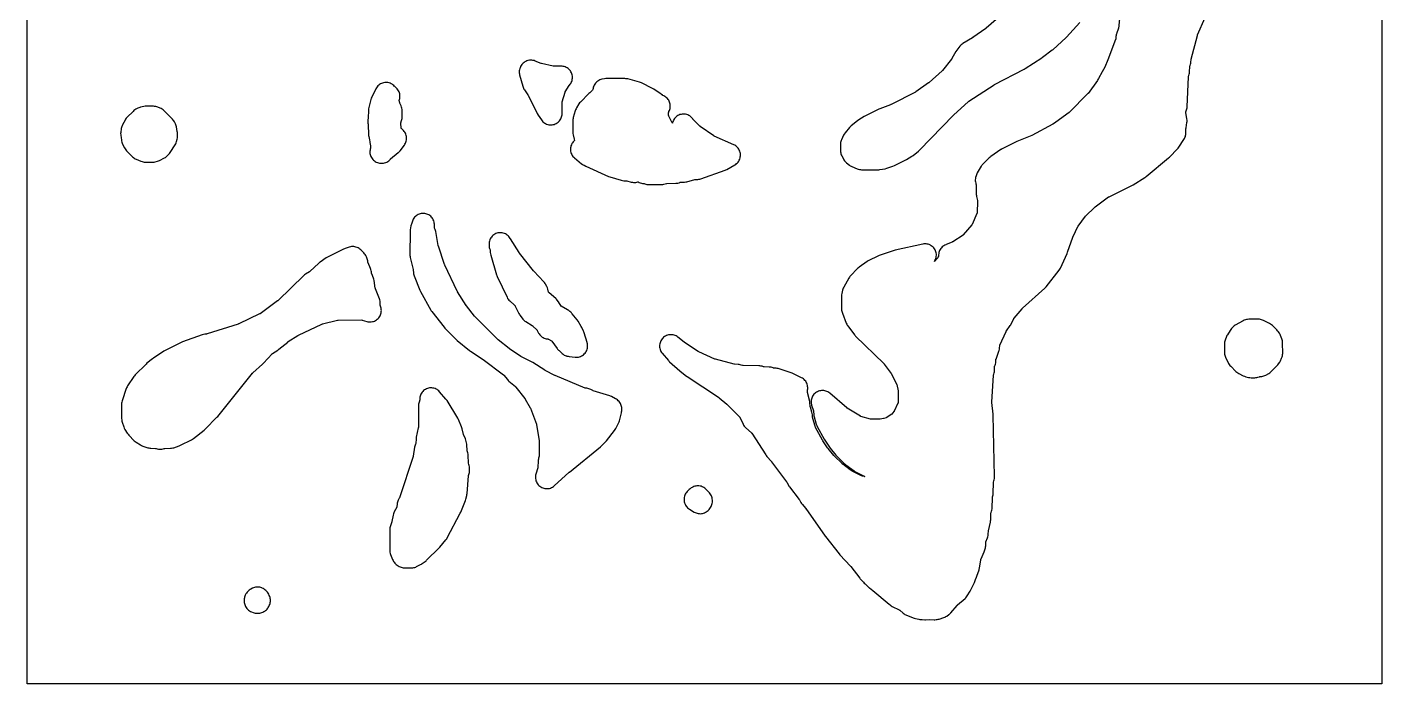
# Model space of a CAD drawing. Header units: millimetres. Extents: x 0 to 300, y 0 to 300.
# Drawn here: x 0 to 300, y 0 to 145.3 of the extents above; entities that cross this region are included whole.
import ezdxf

# ---------------------------------------------------------------- set-up
doc = ezdxf.new("R2010")
doc.units = ezdxf.units.MM
doc.layers.add('CUT', color=7, linetype='CONTINUOUS')

msp = doc.modelspace()

# ---------------------------------------------------------------- linework, layer by layer
at = {"layer": 'CUT'}
for points in [[(299.9634, 0.0614), (299.9605, 0.0029), (299.902, 0), (0.0614, 0), (0.0029, 0.0029), (0, 0.0614), (0, 299.9386), (0.0029, 299.9971), (0.0614, 300), (299.902, 300), (299.9605, 299.9971), (299.9634, 299.9386)], [(108.9574, 135.4118), (108.9656, 135.179), (108.9954, 134.948), (109.0465, 134.7208), (109.7377, 132.2046), (109.8052, 131.9955), (109.8907, 131.7931), (109.9937, 131.599), (110.1134, 131.4147), (110.8876, 130.3297), (110.8906, 130.3253), (110.9313, 130.258), (110.9399, 130.2416), (112.9652, 126.1513), (113.1487, 125.8397), (113.9058, 124.7436), (114.0539, 124.5501), (114.2201, 124.372), (114.4029, 124.2108), (114.6005, 124.0683), (114.811, 123.9456), (115.0325, 123.844), (115.2628, 123.7645), (115.4998, 123.7078), (115.7411, 123.6744), (115.9846, 123.6646), (116.2279, 123.6786), (116.4686, 123.7162), (116.7045, 123.7771), (116.9334, 123.8606), (117.1531, 123.9661), (117.3614, 124.0924), (117.5565, 124.2384), (117.7364, 124.4027), (117.8995, 124.5837), (118.0442, 124.7798), (118.1691, 124.989), (118.2731, 125.2093), (118.3551, 125.4388), (118.4144, 125.6751), (118.4504, 125.9161), (118.4628, 126.1594), (118.4678, 128.6333), (118.4683, 128.6519), (118.4719, 128.69), (118.4791, 128.7277), (118.4839, 128.7456), (119.1053, 130.886), (119.1106, 130.903), (119.1242, 130.9376), (119.1408, 130.971), (119.1497, 130.986), (119.9949, 132.3538), (120.0069, 132.372), (120.0625, 132.4432), (120.0759, 132.4578), (120.2314, 132.6434), (120.3682, 132.8432), (120.4851, 133.0554), (120.5808, 133.2778), (120.6546, 133.5084), (120.7057, 133.7452), (120.7337, 133.9857), (120.7383, 134.2278), (120.7194, 134.4692), (120.6773, 134.7077), (120.6122, 134.941), (120.525, 135.1669), (120.4162, 135.3833), (120.2871, 135.5881), (120.1387, 135.7795), (119.9725, 135.9556), (119.7901, 136.1149), (119.5931, 136.2557), (119.3833, 136.3768), (119.1629, 136.4771), (118.9338, 136.5555), (118.6982, 136.6115), (118.4583, 136.6443), (118.2163, 136.6538), (116.6518, 136.6394), (116.6289, 136.6398), (116.5345, 136.6499), (116.512, 136.6543), (113.8802, 137.2478), (113.8752, 137.249), (113.8025, 137.2712), (113.7856, 137.2774), (112.4821, 137.7927), (112.238, 137.875), (111.9867, 137.9317), (111.7309, 137.9622), (111.4733, 137.9662), (111.2167, 137.9438), (110.9638, 137.895), (110.8929, 137.8775), (110.6663, 137.81), (110.4471, 137.7215), (110.2373, 137.6127), (110.0387, 137.4845), (109.853, 137.3381), (109.6821, 137.1749), (109.5273, 136.9962), (109.3901, 136.8037), (109.2716, 136.5991), (109.2368, 136.5318), (109.1395, 136.3202), (109.0624, 136.1005), (109.006, 135.8745), (108.9709, 135.6443)], [(75.5074, 123.7868), (75.5415, 123.6491), (75.5472, 123.6067), (75.5483, 123.5851), (75.5942, 121.6053), (75.6133, 121.3492), (75.6586, 121.0964), (75.828, 120.3688), (75.8383, 120.313), (75.8383, 120.2777), (75.8531, 120.0091), (75.8966, 119.7437), (76.0473, 119.0578), (76.0483, 119.0526), (76.0552, 119.0023), (76.0564, 118.9762), (76.0561, 118.9526), (76.0428, 118.6083), (76.0356, 118.5352), (76.0199, 118.4635), (75.9876, 118.3489), (75.932, 118.1053), (75.9009, 117.8573), (75.8948, 117.6075), (75.9136, 117.3583), (75.9572, 117.1122), (76.0252, 116.8717), (76.1168, 116.6392), (76.2312, 116.417), (76.3672, 116.2073), (76.5235, 116.0123), (76.6985, 115.8338), (76.8904, 115.6737), (77.0973, 115.5336), (77.3172, 115.4148), (77.5478, 115.3186), (77.7869, 115.2458), (78.0321, 115.1973), (78.2809, 115.1736), (78.3929, 115.1685), (78.6494, 115.17), (78.9044, 115.1979), (79.1552, 115.2517), (79.3992, 115.3309), (79.6337, 115.4348), (79.8564, 115.5621), (80.0649, 115.7115), (80.257, 115.8816), (80.4306, 116.0704), (80.4428, 116.0851), (80.4692, 116.1067), (80.4809, 116.1163), (82.181, 117.5217), (82.3219, 117.6526), (82.3924, 117.718), (82.3925, 117.7181), (82.3926, 117.7182), (82.5801, 117.9379), (83.5252, 119.184), (83.6673, 119.3924), (83.7876, 119.6141), (83.885, 119.8467), (83.9585, 120.088), (84.0073, 120.3355), (84.0309, 120.5866), (84.0291, 120.8389), (84.0018, 121.0896), (83.9495, 121.3364), (83.8725, 121.5766), (83.7717, 121.8078), (83.6482, 122.0277), (83.5031, 122.234), (83.3379, 122.4247), (83.1544, 122.5977), (82.8859, 122.8265), (82.8712, 122.8396), (82.8434, 122.8686), (82.8369, 122.9083), (82.8352, 122.9279), (82.7686, 124.0175), (82.7679, 124.0349), (82.7689, 124.0707), (82.776, 124.1055), (82.7806, 124.1224), (82.9295, 124.6236), (82.9869, 124.8577), (83.0216, 125.0962), (83.0331, 125.3369), (83.0323, 126.8179), (83.0179, 127.0849), (82.975, 127.3487), (82.9042, 127.6065), (82.8063, 127.8553), (82.5351, 128.4491), (82.5282, 128.4651), (82.5161, 128.4992), (82.5071, 128.5343), (82.5039, 128.5509), (82.4138, 129.0922), (82.4065, 129.1555), (82.4411, 129.2672), (82.5033, 129.5116), (82.5406, 129.761), (82.5525, 130.0129), (82.539, 130.2647), (82.5003, 130.5139), (82.4366, 130.7579), (82.3486, 130.9943), (82.2373, 131.2206), (82.1038, 131.4345), (81.9494, 131.6339), (81.7756, 131.8167), (81.5844, 131.9811), (81.5403, 132.0118), (81.4602, 132.0736), (81.3947, 132.149), (81.3681, 132.1828), (81.1986, 132.3595), (81.0127, 132.5188), (80.812, 132.6592), (80.5986, 132.7792), (80.3745, 132.8778), (80.1418, 132.954), (79.9027, 133.0071), (79.6597, 133.0365), (79.4149, 133.042), (79.1707, 133.0235), (78.9295, 132.9813), (78.6936, 132.9156), (78.4653, 132.8272), (78.2467, 132.7169), (78.0399, 132.5857), (77.847, 132.4349), (77.6697, 132.2659), (77.5099, 132.0805), (77.3689, 131.8803), (77.2482, 131.6672), (77.2229, 131.6169), (76.3223, 129.8285), (76.2111, 129.5731), (76.129, 129.3069), (75.6742, 127.4761), (75.624, 127.216), (75.6017, 126.952), (75.5459, 125.1802), (75.5448, 125.1598), (75.5391, 125.118), (75.5088, 124.9928), (75.5114, 124.9922), (75.4756, 124.8433), (75.4411, 124.5794), (75.435, 124.3133), (75.4571, 124.0481)], [(120.511, 119.2856), (120.4217, 119.0527), (120.3561, 118.8122), (120.3148, 118.5663), (120.2981, 118.3175), (120.3064, 118.0683), (120.3394, 117.8211), (120.3969, 117.5785), (120.4782, 117.3428), (120.5827, 117.1164), (120.7092, 116.9015), (120.8564, 116.7002), (121.023, 116.5147), (121.2072, 116.3466), (122.7543, 115.0707), (122.9306, 114.938), (123.1179, 114.8213), (123.3147, 114.7216), (123.6971, 114.5487), (128.7122, 112.2805), (129.0265, 112.163), (131.5472, 111.4096), (131.8338, 111.342), (132.1263, 111.3086), (132.6999, 111.2772), (132.7201, 111.2755), (132.8029, 111.2625), (132.8226, 111.2578), (133.7766, 111.0055), (134.0163, 110.9546), (134.2598, 110.9273), (134.5048, 110.924), (134.7489, 110.9448), (134.9898, 110.9893), (135.2253, 111.0572), (135.2818, 111.0796), (135.3269, 111.0489), (135.5413, 110.9319), (135.7661, 110.8364), (135.9991, 110.7633), (136.2382, 110.7132), (136.4809, 110.6867), (136.5218, 110.6843), (136.5669, 110.6778), (136.6055, 110.6677), (136.6111, 110.6662), (136.6319, 110.6589), (136.7471, 110.6147), (136.9626, 110.5429), (137.1836, 110.4911), (137.4085, 110.4595), (137.6353, 110.4484), (140.3014, 110.4397), (140.5275, 110.4492), (140.7517, 110.4791), (140.9723, 110.5292), (141.5324, 110.6831), (141.5376, 110.6845), (141.5873, 110.694), (141.6126, 110.6966), (141.6368, 110.6977), (143.6011, 110.7369), (143.8498, 110.7543), (144.0955, 110.7964), (144.3359, 110.8627), (144.5385, 110.9411), (144.5389, 110.9403), (144.583, 110.9587), (144.6192, 110.9709), (144.657, 110.9762), (144.6755, 110.9775), (145.5745, 111.0177), (145.8416, 111.0441), (146.1043, 111.0989), (147.8106, 111.552), (147.8299, 111.5566), (147.9109, 111.5697), (147.9307, 111.5714), (148.4769, 111.6042), (148.7063, 111.6286), (148.9324, 111.6741), (149.1534, 111.7402), (154.521, 113.6204), (154.7277, 113.7034), (154.9262, 113.8043), (156.6749, 114.7944), (156.8868, 114.9288), (157.0841, 115.0837), (157.2649, 115.2577), (157.4273, 115.4489), (157.5698, 115.6554), (157.6908, 115.8751), (157.7892, 116.1059), (157.864, 116.3454), (157.9144, 116.5912), (157.9399, 116.8408), (157.9403, 117.0917), (157.9155, 117.3413), (157.8658, 117.5872), (157.7918, 117.8269), (157.694, 118.058), (157.5736, 118.2781), (157.4318, 118.4851), (157.2699, 118.6767), (157.0896, 118.8512), (156.8928, 119.0068), (156.6813, 119.1418), (156.4574, 119.255), (152.1359, 121.173), (152.1181, 121.1814), (152.0474, 121.2216), (152.031, 121.2325), (149.0538, 123.3378), (149.0404, 123.3477), (148.9877, 123.3919), (148.9757, 123.4034), (147.4233, 124.9472), (147.3789, 124.9936), (147.3371, 125.0423), (147.2688, 125.1263), (147.101, 125.3125), (146.9154, 125.4809), (146.7139, 125.6299), (146.4985, 125.758), (146.2713, 125.8639), (146.0347, 125.9465), (145.791, 126.005), (145.5427, 126.0389), (145.2922, 126.0476), (145.0421, 126.0313), (144.7949, 125.99), (144.5531, 125.9241), (144.3191, 125.8344), (144.0953, 125.7217), (143.8838, 125.5872), (143.6869, 125.4321), (143.5065, 125.2581), (143.3444, 125.067), (143.2023, 124.8605), (143.0816, 124.6409), (142.9835, 124.4103), (142.9089, 124.171), (142.8799, 124.0585), (142.854, 124.1041), (142.1188, 125.556), (142.0926, 125.611), (142.0844, 125.6293), (142.0421, 125.738), (142.0121, 125.8452), (141.9926, 125.9548), (141.9838, 126.0658), (141.986, 126.1771), (141.9989, 126.2877), (142.0226, 126.3965), (142.0568, 126.5025), (142.1023, 126.6074), (142.2057, 126.8166), (142.2908, 127.0405), (142.3541, 127.2715), (142.3949, 127.5075), (142.413, 127.7464), (142.4082, 127.9859), (142.3805, 128.2238), (142.3301, 128.4579), (142.2575, 128.6862), (142.1634, 128.9065), (142.0487, 129.1168), (141.9144, 129.3151), (141.7617, 129.4997), (141.592, 129.6688), (141.407, 129.8209), (141.2082, 129.9545), (140.9976, 130.0686), (140.777, 130.162), (140.7029, 130.1892), (140.6534, 130.2272), (140.4101, 130.434), (140.1972, 130.5962), (138.779, 131.5613), (138.4921, 131.7297), (136.0622, 132.9468), (135.8274, 133.0497), (135.5834, 133.128), (132.9976, 133.8136), (132.7903, 133.8593), (132.5799, 133.8872), (132.3678, 133.8971), (128.3612, 133.9147), (128.0996, 133.9021), (127.8408, 133.8623), (127.2603, 133.7414), (127.0219, 133.6794), (126.7908, 133.5943), (126.5692, 133.4868), (126.3592, 133.358), (126.1629, 133.2092), (125.9823, 133.0417), (125.8189, 132.8574), (125.6745, 132.6578), (125.5505, 132.445), (125.448, 132.221), (125.368, 131.9881), (125.3114, 131.7484), (125.2972, 131.6716), (125.2662, 131.5642), (125.2249, 131.4603), (125.1736, 131.361), (125.1129, 131.2672), (125.0432, 131.1798), (124.9654, 131.0996), (124.876, 131.0239), (124.8601, 131.0117), (124.8106, 130.9757), (124.7534, 130.9362), (124.5616, 130.7896), (124.3849, 130.6251), (122.522, 128.716), (122.3415, 128.5094), (122.1847, 128.2843), (121.6421, 127.4064), (121.5323, 127.2092), (121.4406, 127.0028), (121.368, 126.7891), (120.9395, 125.3132), (120.8849, 125.086), (120.8518, 124.8547), (120.8404, 124.6213), (120.8351, 122.0205), (120.8503, 121.7395), (120.8971, 121.4619), (121.108, 120.5329), (121.1998, 120.2302), (121.2066, 120.2052), (121.1466, 120.1488), (121.0833, 120.0948), (120.9106, 119.915), (120.7566, 119.7189), (120.623, 119.5083)], [(20.8401, 120.8624), (20.8473, 120.8228), (20.8492, 120.8041), (20.8851, 120.3487), (20.9164, 120.1052), (20.9715, 119.866), (21.0497, 119.6334), (21.1503, 119.4095), (21.573, 118.5806), (21.703, 118.3556), (21.8555, 118.1453), (22.0291, 117.9519), (23.3737, 116.6023), (23.5479, 116.4433), (23.7364, 116.3013), (23.9373, 116.1778), (24.1491, 116.0737), (25.2079, 115.614), (25.4417, 115.5261), (25.683, 115.4619), (25.9296, 115.4222), (26.1789, 115.4072), (27.665, 115.3926), (27.9063, 115.4018), (28.1456, 115.4344), (28.3807, 115.4898), (28.8997, 115.6391), (29.1218, 115.7145), (29.3359, 115.8103), (30.4013, 116.3485), (30.6212, 116.474), (30.8273, 116.6211), (31.0175, 116.7882), (31.3265, 117.089), (31.5236, 117.3046), (31.6942, 117.5417), (32.7682, 119.2351), (32.9008, 119.4718), (33.0071, 119.7214), (33.0856, 119.981), (33.2176, 120.5217), (33.2696, 120.8042), (33.2889, 121.0907), (33.2948, 121.7072), (33.2854, 121.9495), (33.2525, 122.1898), (33.0624, 123.2086), (33.0069, 123.4427), (32.9292, 123.6704), (32.83, 123.8896), (32.6165, 124.3064), (32.4873, 124.5296), (32.3358, 124.7382), (32.1636, 124.9301), (30.292, 126.8112), (30.1078, 126.9787), (29.9079, 127.1271), (29.6942, 127.2549), (29.4689, 127.3608), (28.9259, 127.5836), (28.7008, 127.6636), (28.469, 127.7218), (28.2327, 127.7576), (27.9941, 127.7707), (26.4424, 127.7814), (26.1592, 127.7673), (25.8794, 127.7212), (25.1309, 127.5538), (24.9258, 127.4986), (24.726, 127.4263), (24.5331, 127.3372), (24.0779, 127.1031), (23.8593, 126.9762), (23.6545, 126.828), (23.4658, 126.6598), (22.1336, 125.3457), (21.9617, 125.1579), (21.8097, 124.9537), (21.6794, 124.735), (21.1213, 123.6801), (21.0271, 123.4815), (20.9508, 123.2754), (20.8928, 123.0634), (20.8538, 122.8471), (20.7372, 121.9884), (20.7158, 121.7314), (20.7209, 121.4735), (20.7526, 121.2175), (20.8105, 120.9662)], [(85.5004, 91.632), (85.5118, 91.5608), (85.5134, 91.544), (85.5518, 90.9931), (85.5813, 90.7471), (85.6349, 90.5052), (85.7123, 90.2698), (86.9258, 87.1142), (87.0821, 86.7827), (89.4026, 82.6716), (89.4998, 82.5134), (89.6085, 82.3628), (92.3053, 78.9056), (92.5053, 78.679), (95.0425, 76.1317), (95.2362, 75.9566), (97.9753, 73.7286), (98.189, 73.5728), (100.9443, 71.7794), (100.9769, 71.7575), (101.0087, 71.7344), (105.4829, 68.3842), (105.487, 68.381), (105.5243, 68.3482), (105.5419, 68.3297), (105.5569, 68.312), (106.3568, 67.3197), (106.5133, 67.1433), (106.6857, 66.9825), (108.1321, 65.7551), (108.1469, 65.7419), (108.2058, 65.6801), (108.2184, 65.6647), (110.1934, 63.1051), (110.2402, 63.0399), (110.2826, 62.9718), (111.3864, 61.0569), (111.3888, 61.0525), (111.4215, 60.9846), (111.428, 60.9687), (112.7777, 57.4569), (112.784, 57.4392), (112.8054, 57.3615), (112.809, 57.3431), (113.3996, 53.8775), (113.4004, 53.8721), (113.4076, 53.79), (113.4081, 53.7712), (113.4024, 50.4656), (113.4019, 50.447), (113.3979, 50.4072), (113.39, 50.3681), (113.385, 50.3502), (113.2583, 49.9371), (113.2037, 49.7268), (113.1676, 49.5126), (113.1502, 49.2961), (113.1, 47.9276), (113.0997, 47.9223), (113.0937, 47.8719), (113.0883, 47.8462), (113.0821, 47.8234), (112.6563, 46.4067), (112.5965, 46.1644), (112.5611, 45.9173), (112.5506, 45.6679), (112.5649, 45.4187), (112.6041, 45.1722), (112.6676, 44.9308), (112.7549, 44.6969), (112.8651, 44.473), (112.9971, 44.2611), (113.1495, 44.0634), (113.3209, 43.882), (113.5096, 43.7185), (113.7135, 43.5746), (113.9309, 43.4518), (114.1593, 43.3513), (114.3967, 43.2741), (114.6406, 43.221), (114.8886, 43.1924), (115.1381, 43.1887), (115.3868, 43.2098), (115.6322, 43.2557), (115.8718, 43.3259), (116.1031, 43.4195), (116.324, 43.5358), (116.5322, 43.6735), (116.7256, 43.8313), (120.0488, 46.8309), (120.0714, 46.8508), (120.0945, 46.8701), (126.971, 52.4755), (127.1595, 52.6458), (128.0781, 53.5646), (128.2738, 53.785), (130.086, 56.0851), (130.2294, 56.287), (130.3522, 56.5022), (130.9612, 57.704), (131.0736, 57.9604), (131.1565, 58.2277), (131.5936, 59.9762), (131.6369, 60.1877), (131.6617, 60.4021), (131.668, 60.6178), (131.6643, 60.8821), (131.6486, 61.1283), (131.6088, 61.3718), (131.5451, 61.6101), (131.4583, 61.841), (131.3492, 62.0622), (131.2187, 62.2716), (131.0683, 62.4671), (130.8994, 62.6469), (130.7135, 62.8091), (130.5126, 62.9522), (130.2985, 63.0748), (129.3746, 63.545), (129.1863, 63.6312), (128.9915, 63.7016), (125.3487, 64.8487), (125.3435, 64.8504), (125.2662, 64.882), (125.249, 64.8903), (124.8022, 65.1218), (124.5943, 65.2176), (124.3785, 65.2941), (124.1566, 65.3505), (123.9304, 65.3863), (123.683, 65.414), (123.6653, 65.4164), (123.6278, 65.4243), (123.5913, 65.4356), (123.5746, 65.4421), (116.9272, 68.213), (116.8891, 68.2297), (116.8516, 68.2477), (114.7403, 69.3056), (114.6793, 69.3384), (114.6204, 69.3746), (111.9803, 71.1054), (111.7118, 71.2586), (109.454, 72.3675), (109.3838, 72.405), (109.3162, 72.447), (106.8295, 74.1114), (106.7904, 74.1387), (106.7525, 74.1675), (104.316, 76.0959), (104.2636, 76.1399), (104.2138, 76.1868), (99.1462, 81.2401), (99.0929, 81.2969), (99.0433, 81.357), (97.287, 83.6368), (97.2559, 83.679), (97.2268, 83.7225), (95.3075, 86.7246), (95.2695, 86.7884), (95.2355, 86.8544), (92.4867, 92.6251), (92.4572, 92.6923), (92.4319, 92.7611), (91.0731, 96.8358), (91.0488, 96.9187), (91.0305, 97.003), (90.4776, 100.0885), (90.4323, 100.2921), (90.3702, 100.4913), (90.2916, 100.6846), (90.2215, 100.8384), (90.2142, 100.8554), (90.2015, 100.8927), (90.1962, 100.9318), (90.1951, 100.9503), (90.1686, 101.6809), (90.1473, 101.9285), (90.1015, 102.1727), (90.0317, 102.4112), (89.9386, 102.6416), (89.823, 102.8616), (89.6861, 103.0691), (89.5294, 103.2619), (89.3542, 103.4382), (89.1625, 103.5963), (88.956, 103.7345), (88.7367, 103.8516), (88.507, 103.9463), (88.2689, 104.0177), (88.025, 104.0652), (87.7775, 104.0882), (87.529, 104.0865), (87.2819, 104.0601), (87.0386, 104.0094), (86.8016, 103.9347), (86.5732, 103.8369), (86.3555, 103.7169), (86.1509, 103.5758), (85.9613, 103.4152), (85.7886, 103.2365), (85.6345, 103.0415), (85.5005, 102.8322), (85.3879, 102.6107), (85.2979, 102.379), (85.0818, 101.7288), (85.0283, 101.5448), (84.9892, 101.3572), (84.8383, 100.4655), (84.8133, 100.2719), (84.8035, 100.0769), (84.7456, 94.9655), (84.7524, 94.7503), (84.7777, 94.5365), (84.8214, 94.3257), (85.4967, 91.6484)], [(102.5891, 95.1143), (102.6546, 94.8314), (103.9194, 90.5236), (103.9822, 90.3372), (104.0594, 90.1563), (106.2621, 85.5134), (106.383, 85.289), (106.526, 85.0781), (106.6898, 84.8828), (106.8726, 84.7053), (107.9411, 83.7683), (107.9546, 83.7559), (107.9815, 83.7272), (108.0023, 83.6939), (108.0109, 83.6777), (108.8884, 81.9115), (108.9917, 81.7242), (109.1105, 81.5465), (109.5814, 80.9038), (109.7356, 80.7136), (109.7857, 80.6628), (109.8342, 80.6043), (110.0126, 80.4286), (110.2076, 80.2716), (110.4174, 80.1349), (111.8444, 79.3037), (111.859, 79.2948), (111.889, 79.2734), (111.9164, 79.2499), (111.9297, 79.2368), (112.9029, 78.2355), (112.915, 78.2225), (112.9388, 78.1929), (112.9597, 78.1612), (112.9684, 78.1458), (113.2473, 77.6229), (113.3715, 77.415), (113.5153, 77.22), (113.6772, 77.0399), (113.8559, 76.8763), (114.0495, 76.7308), (114.2563, 76.6047), (114.4743, 76.4991), (114.7016, 76.4152), (114.9359, 76.3537), (115.175, 76.3151), (115.2995, 76.3012), (115.3179, 76.2987), (115.3566, 76.2904), (115.393, 76.2747), (115.4095, 76.2662), (116.0738, 75.8991), (116.0915, 75.8887), (116.1273, 75.8634), (116.1568, 75.8311), (116.1693, 75.8149), (117.3275, 74.2271), (117.4566, 74.0647), (117.5988, 73.9136), (117.6589, 73.8548), (117.6859, 73.823), (117.7786, 73.7377), (118.31, 73.2177), (118.486, 73.061), (118.676, 72.9215), (118.7511, 72.8717), (118.9466, 72.7544), (119.152, 72.6554), (119.3655, 72.5756), (119.5077, 72.5367), (119.5324, 72.5277), (119.7625, 72.4678), (119.9973, 72.4301), (121.3339, 72.2799), (121.5797, 72.2645), (121.8258, 72.2734), (122.0698, 72.3064), (122.3094, 72.3633), (122.5422, 72.4434), (122.766, 72.5461), (122.9786, 72.6703), (123.178, 72.8148), (123.3622, 72.9782), (123.5294, 73.1589), (123.6781, 73.3553), (123.8067, 73.5652), (123.914, 73.7869), (123.999, 74.018), (124.0608, 74.2563), (124.0989, 74.4996), (124.1129, 74.7454), (124.1026, 74.9914), (124.0682, 75.2353), (124.01, 75.4745), (124.0056, 75.4893), (123.3657, 77.6491), (123.2943, 77.8562), (123.205, 78.0563), (122.7987, 78.8695), (122.6979, 79.0518), (121.9778, 80.235), (121.9754, 80.2389), (121.7918, 80.5012), (120.7101, 81.8529), (120.6411, 81.9274), (120.6373, 81.9321), (120.5134, 82.0744), (120.3791, 82.207), (120.1701, 82.3983), (120.0097, 82.5333), (119.9599, 82.5685), (119.9259, 82.5966), (119.8651, 82.6356), (119.8386, 82.6543), (119.8042, 82.6745), (119.6688, 82.7611), (118.2751, 83.5371), (117.648, 84.4878), (117.5775, 84.6022), (117.4339, 84.8106), (117.4056, 84.8439), (117.3526, 84.9168), (117.203, 85.0875), (117.0385, 85.244), (115.5609, 86.5272), (115.4592, 86.6439), (115.457, 86.6502), (115.4519, 86.6687), (115.2887, 87.3325), (115.1995, 87.6198), (115.0764, 87.8942), (114.8063, 88.4108), (114.6911, 88.6085), (114.5583, 88.7949), (114.409, 88.9683), (112.1749, 91.3355), (112.1409, 91.3731), (112.1086, 91.412), (109.0148, 95.3024), (108.9771, 95.3524), (108.9421, 95.4043), (106.9971, 98.4577), (106.9748, 98.4943), (106.9483, 98.5412), (106.8172, 98.7491), (106.6663, 98.9431), (106.497, 99.1214), (106.3111, 99.2822), (106.1103, 99.424), (105.8965, 99.5453), (105.6718, 99.6451), (105.4384, 99.7223), (105.1986, 99.7763), (104.9546, 99.8064), (104.7089, 99.8124), (104.4637, 99.7943), (104.2216, 99.7521), (103.9847, 99.6864), (103.7554, 99.5977), (103.5359, 99.487), (103.3284, 99.3552), (103.1348, 99.2037), (102.9571, 99.0339), (102.7969, 98.8475), (102.6557, 98.6462), (102.535, 98.432), (102.436, 98.2071), (102.3595, 97.9734), (102.3063, 97.7334), (102.2769, 97.4894), (102.2717, 97.2436), (102.2779, 97.0176), (102.2946, 96.7911), (102.3317, 96.5671), (102.3889, 96.3474), (102.4659, 96.1338), (102.4999, 96.0513), (102.5075, 96.0314), (102.52, 95.9876), (102.5275, 95.9427), (102.5292, 95.9216), (102.5568, 95.4029)], [(20.9392, 58.4139), (20.981, 58.1544), (21.0499, 57.9007), (21.3973, 56.8444), (21.5065, 56.5687), (21.6475, 56.308), (22.1809, 55.4478), (22.3438, 55.2156), (22.5319, 55.0034), (23.7277, 53.7995), (23.9403, 53.6086), (24.1732, 53.4433), (25.086, 52.8709), (25.348, 52.7276), (25.6251, 52.6167), (26.7366, 52.2469), (26.9643, 52.183), (27.197, 52.1409), (27.4326, 52.1209), (28.4271, 52.0838), (28.448, 52.0825), (28.5372, 52.0691), (28.5577, 52.0643), (28.8238, 51.9937), (29.0755, 51.9406), (29.3314, 51.9137), (29.5886, 51.9132), (29.8445, 51.9391), (30.0964, 51.9912), (30.3735, 52.0636), (30.3941, 52.0684), (30.484, 52.0814), (30.5052, 52.0826), (31.7651, 52.1226), (32.0035, 52.1416), (32.2389, 52.1833), (32.4693, 52.2473), (33.644, 52.6349), (33.9804, 52.7738), (36.3979, 53.985), (36.6181, 54.1097), (36.8247, 54.256), (39.1857, 56.1152), (39.4199, 56.3247), (42.0337, 58.9776), (42.1979, 59.1617), (49.9398, 68.7494), (49.9432, 68.7535), (49.9997, 68.813), (50.0135, 68.8257), (52.1464, 70.7033), (52.3623, 70.918), (54.2491, 73.0386), (54.2608, 73.0512), (54.288, 73.0766), (54.3175, 73.0995), (54.3313, 73.1089), (55.4935, 73.8528), (55.7261, 74.0212), (57.6953, 75.6276), (57.7535, 75.6723), (57.8144, 75.7132), (59.9661, 77.0667), (60.027, 77.1025), (60.0898, 77.1347), (65.28, 79.5995), (65.2974, 79.6072), (65.3744, 79.6347), (65.3928, 79.6397), (68.7519, 80.4698), (68.774, 80.4746), (68.8706, 80.4865), (68.8932, 80.4872), (74.1022, 80.5014), (74.1206, 80.501), (74.1597, 80.4973), (74.1983, 80.4898), (74.216, 80.4851), (75.2283, 80.1846), (75.4666, 80.1264), (75.7094, 80.0919), (75.9544, 80.0813), (76.1993, 80.0947), (76.4416, 80.1321), (76.6792, 80.1931), (76.9096, 80.277), (77.1307, 80.3831), (77.3403, 80.5104), (77.5365, 80.6576), (77.7173, 80.8233), (77.8809, 81.0059), (78.026, 81.2037), (78.1509, 81.4147), (78.2545, 81.637), (78.3359, 81.8683), (78.3942, 82.1065), (78.4289, 82.3493), (78.4397, 82.5943), (78.4264, 82.8392), (78.3891, 83.0816), (78.3283, 83.3191), (78.2445, 83.5496), (78.2202, 83.6075), (78.2095, 83.6394), (78.2043, 83.6761), (78.2031, 83.6937), (78.1697, 84.4006), (78.1416, 84.6743), (78.0836, 84.9432), (77.9964, 85.2041), (77.1329, 87.3817), (77.126, 87.4006), (77.1027, 87.4843), (77.0989, 87.5042), (76.8071, 89.2697), (76.7513, 89.5242), (76.6693, 89.7714), (76.2925, 90.7363), (76.2867, 90.752), (76.2766, 90.7867), (76.2696, 90.8224), (76.2676, 90.8385), (76.2346, 91.1498), (76.1954, 91.399), (76.1312, 91.643), (76.0429, 91.8792), (75.4798, 93.1804), (75.473, 93.1971), (75.4611, 93.2338), (75.4528, 93.2716), (75.4501, 93.2894), (75.4145, 93.5793), (75.3763, 93.8044), (75.3178, 94.025), (75.2394, 94.2394), (75.1418, 94.4457), (74.9808, 94.7494), (74.8547, 94.9612), (74.7084, 95.1595), (74.5433, 95.3425), (73.8754, 96.0129), (73.6906, 96.1808), (73.4899, 96.3294), (73.2754, 96.4573), (73.0492, 96.5631), (72.8136, 96.6458), (72.5708, 96.7046), (72.3235, 96.7389), (72.0739, 96.7483), (71.8247, 96.7328), (71.5782, 96.6926), (71.337, 96.6279), (70.4448, 96.3402), (70.2639, 96.2741), (70.0887, 96.1942), (66.5184, 94.3985), (66.2371, 94.2332), (64.8619, 93.2991), (64.7088, 93.1865), (64.5648, 93.0625), (62.5915, 91.2289), (62.5781, 91.217), (62.5171, 91.1702), (62.5021, 91.1603), (61.665, 90.6359), (61.4487, 90.4839), (61.2497, 90.3099), (55.6071, 84.8249), (55.5427, 84.7667), (55.4742, 84.7133), (51.5816, 81.8996), (51.567, 81.8895), (51.5017, 81.851), (51.4858, 81.8431), (46.8605, 79.6698), (46.7895, 79.6392), (46.7166, 79.6132), (39.8348, 77.41), (39.8163, 77.4046), (39.735, 77.3875), (39.7159, 77.3849), (39.3259, 77.3436), (39.0371, 77.2958), (38.756, 77.2145), (34.4066, 75.6765), (34.1202, 75.5547), (30.5565, 73.7693), (30.2861, 73.6119), (27.9672, 72.0605), (27.797, 71.9359), (26.5381, 70.9301), (26.3311, 70.745), (23.9305, 68.3454), (23.77, 68.1689), (23.627, 67.9779), (22.2438, 65.9328), (22.1237, 65.7362), (22.0221, 65.5294), (21.94, 65.314), (21.0434, 62.5909), (20.9737, 62.3335), (20.9317, 62.0701), (20.918, 61.8037), (20.9248, 58.6764)], [(265.3514, 72.255), (266.0271, 70.9105), (266.1606, 70.6771), (266.3184, 70.4595), (266.4986, 70.26), (267.6366, 69.129), (267.8304, 68.9554), (268.0412, 68.803), (268.2667, 68.6733), (269.2784, 68.1593), (269.5407, 68.0445), (269.8143, 67.9604), (270.4389, 67.807), (270.7303, 67.7535), (271.0259, 67.7349), (271.8112, 67.7319), (272.0536, 67.7428), (272.2938, 67.7771), (272.5296, 67.8346), (272.7587, 67.9147), (272.8256, 67.9417), (272.8451, 67.949), (272.8881, 67.9611), (272.9322, 67.9684), (272.9529, 67.9701), (273.1599, 67.9811), (273.3962, 68.005), (273.6291, 68.0511), (273.8566, 68.1192), (274.0767, 68.2086), (274.2872, 68.3184), (274.9372, 68.6978), (275.119, 68.8147), (275.29, 68.9469), (275.449, 69.0933), (276.7734, 70.424), (276.9467, 70.6173), (277.0991, 70.8276), (277.3367, 71.194), (277.5068, 71.5018), (277.7656, 72.0597), (277.8669, 72.3136), (277.9399, 72.5771), (277.9837, 72.847), (277.9978, 73.12), (277.9902, 75.432), (277.9785, 75.6657), (277.945, 75.8974), (277.8899, 76.1248), (277.8139, 76.3461), (277.5277, 77.0671), (277.4108, 77.3198), (277.2665, 77.5578), (277.0033, 77.942), (276.8621, 78.1287), (276.704, 78.3013), (275.7369, 79.2635), (275.5358, 79.443), (275.3166, 79.5999), (275.0818, 79.7322), (273.7347, 80.3983), (273.5236, 80.4908), (273.3049, 80.5635), (273.0804, 80.6157), (272.852, 80.6471), (272.6217, 80.6572), (270.4925, 80.6531), (270.236, 80.6394), (269.9823, 80.5995), (269.734, 80.5337), (269.4937, 80.4428), (269.2641, 80.3277), (267.4869, 79.3198), (267.2851, 79.1923), (267.0964, 79.0461), (266.9225, 78.8825), (266.6917, 78.6437), (266.5088, 78.432), (266.3508, 78.2011), (265.7627, 77.2298), (265.6594, 77.0413), (265.5727, 76.8446), (265.2517, 76.023), (265.1768, 75.8009), (265.1229, 75.5728), (265.0907, 75.3407), (265.0804, 75.1065), (265.0851, 73.3709), (265.0965, 73.1397), (265.1291, 72.9106), (265.1829, 72.6855), (265.2571, 72.4664)], [(80.9332, 27.5262), (81.0337, 27.3118), (81.1541, 27.1079), (81.2932, 26.9163), (81.4498, 26.7387), (81.7446, 26.4348), (81.9288, 26.2632), (82.1292, 26.1109), (82.344, 25.9796), (82.5709, 25.8705), (82.8077, 25.7848), (83.0518, 25.7234), (83.3009, 25.6868), (83.5524, 25.6755), (85.1413, 25.6839), (85.37, 25.6956), (85.5967, 25.7282), (85.8194, 25.7814), (86.0364, 25.8547), (86.2457, 25.9476), (87.1378, 26.3935), (87.317, 26.4924), (87.4874, 26.6056), (88.171, 27.1012), (88.322, 27.2197), (88.4634, 27.3495), (91.225, 30.0862), (91.3822, 30.2571), (92.7428, 31.8822), (92.902, 32.0943), (93.0379, 32.3221), (95.9079, 37.7714), (96.0168, 38.007), (97.0312, 40.5401), (97.1376, 40.8706), (97.3374, 41.6805), (97.3781, 41.88), (97.4024, 42.0823), (97.7133, 46.0141), (97.715, 46.0307), (97.7211, 46.0664), (97.7303, 46.1015), (97.7355, 46.1169), (97.8087, 46.3202), (97.873, 46.5263), (97.9192, 46.7371), (97.9472, 46.9511), (97.9565, 47.1667), (97.9566, 47.7362), (97.9414, 48.0126), (97.8956, 48.2857), (97.82, 48.552), (97.7352, 48.7976), (97.7293, 48.8164), (97.7198, 48.8574), (97.7146, 48.8992), (97.7137, 48.9189), (97.6815, 50.555), (97.6614, 50.8258), (97.6121, 51.0929), (97.5341, 51.353), (97.4541, 51.575), (97.448, 51.5935), (97.438, 51.634), (97.4322, 51.6753), (97.431, 51.6947), (97.3915, 52.7786), (97.3688, 53.0358), (97.3197, 53.2893), (97.1694, 53.8958), (97.0831, 54.1735), (96.9652, 54.4393), (96.6436, 55.0635), (96.6412, 55.0683), (96.6218, 55.1149), (96.6139, 55.1397), (96.6082, 55.1625), (96.3169, 56.4533), (96.2566, 56.6731), (96.1766, 56.8866), (95.5055, 58.4546), (95.346, 58.7653), (92.991, 62.6571), (92.8703, 62.8383), (92.7342, 63.0083), (91.3161, 64.6303), (91.1463, 64.8064), (90.9601, 64.965), (90.7593, 65.1046), (90.5458, 65.224), (90.3216, 65.3219), (90.089, 65.3975), (89.8501, 65.4499), (89.6072, 65.4788), (89.3626, 65.4838), (89.1187, 65.4649), (88.8779, 65.4222), (88.6424, 65.3562), (88.4144, 65.2675), (88.1962, 65.1569), (87.9899, 65.0255), (87.7974, 64.8746), (87.6205, 64.7057), (87.461, 64.5202), (87.3204, 64.3201), (87.2001, 64.1071), (87.1011, 63.8834), (87.0244, 63.6512), (86.9708, 63.4125), (86.9408, 63.1697), (86.9347, 62.9252), (86.9356, 62.8882), (86.9285, 62.8483), (86.9237, 62.8301), (86.7762, 62.3128), (86.7247, 62.0958), (86.6927, 61.8751), (86.6805, 61.6524), (86.631, 56.7528), (86.6303, 56.7334), (86.6209, 56.6505), (86.6173, 56.6314), (86.1711, 54.592), (86.1345, 54.3824), (86.1158, 54.1703), (86.0754, 53.2739), (86.0741, 53.2555), (86.0685, 53.2165), (86.0554, 53.1793), (86.048, 53.1624), (86.0026, 53.0651), (85.9117, 52.8429), (85.8425, 52.6129), (85.7957, 52.3773), (85.4973, 50.3768), (85.4963, 50.3713), (85.4771, 50.2896), (85.4715, 50.2713), (82.4368, 41.171), (82.4352, 41.1663), (82.406, 41.0965), (82.3984, 41.081), (82.1847, 40.6688), (82.0823, 40.4451), (82.0025, 40.2125), (81.9458, 39.9731), (81.913, 39.7293), (81.871, 39.2341), (81.869, 39.2159), (81.8619, 39.1774), (81.8476, 39.141), (81.8396, 39.1245), (81.2785, 38.0283), (81.1806, 37.8123), (81.1035, 37.588), (81.0481, 37.3575), (80.7757, 35.9289), (80.7722, 35.9125), (80.7525, 35.8433), (80.7469, 35.8275), (80.4997, 35.1812), (80.4295, 34.9701), (80.3784, 34.7535), (80.3468, 34.5334), (80.3348, 34.3112), (80.2913, 29.6013), (80.3015, 29.3514), (80.3366, 29.1037), (80.3963, 28.8608), (80.48, 28.6251)], [(145.5479, 41.4929), (145.4907, 41.2498), (145.458, 41.0023), (145.4502, 40.7527), (145.4673, 40.5036), (145.5092, 40.2574), (145.5754, 40.0166), (145.6653, 39.7837), (145.778, 39.5608), (145.9124, 39.3504), (146.0671, 39.1544), (146.2406, 38.9748), (146.4311, 38.8134), (146.6368, 38.6718), (147.6903, 38.0216), (147.8994, 37.906), (148.1185, 37.8109), (148.3458, 37.7371), (148.579, 37.6853), (148.8161, 37.6561), (149.0549, 37.6496), (149.2932, 37.6659), (149.5289, 37.705), (149.7598, 37.7663), (149.9838, 37.8494), (150.1988, 37.9535), (150.4029, 38.0776), (150.5942, 38.2207), (150.7711, 38.3813), (150.9981, 38.6084), (151.1669, 38.795), (151.316, 38.9977), (151.444, 39.2144), (151.5496, 39.4428), (151.6317, 39.6807), (151.6894, 39.9256), (151.7222, 40.1751), (151.7298, 40.4267), (151.7248, 40.6762), (151.7077, 40.922), (151.6664, 41.1649), (151.6015, 41.4025), (151.5135, 41.6326), (151.4033, 41.8529), (151.2719, 42.0614), (151.1207, 42.2558), (150.951, 42.4345), (150.2376, 43.1152), (150.0588, 43.2702), (149.8662, 43.4077), (149.6614, 43.5264), (149.4464, 43.6251), (149.2229, 43.7031), (148.9931, 43.7596), (148.759, 43.7941), (148.5227, 43.8063), (148.2862, 43.7962), (148.0518, 43.7637), (147.8215, 43.7092), (147.5974, 43.6331), (147.3815, 43.5362), (147.2617, 43.4755), (147.0301, 43.3421), (146.814, 43.1847), (146.616, 43.0052), (146.1738, 42.5588), (146.0071, 42.3729), (145.8598, 42.1712), (145.7334, 41.9559), (145.6291, 41.729)], [(49.0154, 16.331), (49.2228, 16.1775), (49.445, 16.0462), (49.6794, 15.9385), (50.0211, 15.8025), (50.2408, 15.7266), (50.4666, 15.6715), (50.6966, 15.6376), (50.9287, 15.6252), (51.0469, 15.6244), (51.2814, 15.6338), (51.5139, 15.6651), (51.7425, 15.7181), (51.9651, 15.7923), (52.1798, 15.8871), (52.4037, 15.9987), (52.604, 16.1103), (52.7932, 16.2399), (52.9698, 16.3862), (53.1322, 16.5481), (53.2791, 16.7241), (53.4093, 16.9129), (53.5216, 17.1129), (53.6295, 17.3274), (53.7244, 17.5405), (53.7991, 17.7615), (53.8529, 17.9885), (53.8853, 18.2195), (53.896, 18.4526), (53.8849, 18.6856), (53.8521, 18.9166), (53.798, 19.1435), (53.7229, 19.3644), (53.6276, 19.5773), (53.5041, 19.8219), (53.3697, 20.0559), (53.2107, 20.274), (53.0293, 20.4738), (52.8412, 20.6595), (52.6563, 20.8248), (52.4558, 20.9711), (52.2419, 21.0967), (52.0166, 21.2005), (51.9483, 21.2279), (51.7256, 21.3054), (51.4966, 21.3616), (51.2633, 21.396), (51.0277, 21.4082), (50.7921, 21.3981), (50.5585, 21.366), (50.329, 21.3119), (50.1055, 21.2364), (49.8902, 21.1403), (49.5699, 20.9787), (49.3737, 20.8684), (49.1883, 20.7409), (49.0151, 20.5973), (48.8555, 20.4387), (48.7108, 20.2664), (48.5862, 20.1036), (48.4394, 19.8897), (48.3156, 19.6619), (48.2161, 19.4224), (48.1418, 19.1739), (48.1067, 19.0293), (48.0597, 18.7821), (48.0378, 18.5315), (48.0412, 18.2799), (48.0698, 18.03), (48.1234, 17.7842), (48.2015, 17.545), (48.2697, 17.367), (48.3743, 17.1311), (48.5026, 16.9073), (48.6534, 16.6979), (48.8249, 16.5051)]]:
    msp.add_lwpolyline(points, close=True, dxfattribs=at)
for points in [[(241.8947, 147.1592), (241.609, 144.9637), (241.6053, 144.9411), (241.5809, 144.8458), (241.5733, 144.8242), (241.248, 143.9899), (241.1683, 143.7507), (241.162, 143.7225), (241.1565, 143.7058), (241.1027, 143.4631), (241.0733, 143.2163), (241.0365, 142.6822), (241.0347, 142.6637), (241.0281, 142.6245), (241.0206, 142.5971), (241.0092, 142.5627), (239.2834, 138.0322), (238.618, 136.406), (238.0593, 135.3848), (237.1818, 133.898), (237.0662, 133.6777), (236.9765, 133.4558), (234.9025, 130.6391), (234.8483, 130.5708), (234.7893, 130.5067), (230.8081, 126.4872), (230.8047, 126.4839), (230.7509, 126.4368), (230.7381, 126.4267), (227.8006, 124.2293), (227.6841, 124.1637), (227.1323, 123.8171), (222.4247, 121.3202), (222.0739, 121.1447), (219.1562, 119.982), (218.9615, 119.8946), (218.9601, 119.8939), (215.9167, 118.3687), (215.6363, 118.2046), (215.6304, 118.2006), (215.604, 118.1851), (213.3992, 116.6919), (213.3831, 116.6799), (213.2121, 116.5524), (213.0408, 116.3982), (211.6792, 115.0537), (211.6756, 115.0497), (211.5366, 114.9007), (211.5119, 114.8695), (211.4764, 114.8312), (211.3484, 114.6676), (211.2344, 114.4939), (210.3839, 113.0731), (210.2672, 112.8541), (210.1727, 112.6246), (210.1015, 112.3868), (210.0994, 112.3785), (210.0993, 112.3781), (210.0124, 112.0251), (209.9652, 111.782), (209.9422, 111.5354), (209.9438, 111.2878), (209.9698, 111.0416), (210.0201, 110.7991), (210.0934, 110.5168), (210.0984, 110.4952), (210.1113, 110.4009), (210.1124, 110.3788), (210.1534, 108.2872), (210.1707, 108.0383), (210.2128, 107.7923), (210.3965, 106.968), (210.3976, 106.9628), (210.4045, 106.9134), (210.4059, 106.8876), (210.4057, 106.8643), (210.3184, 104.1335), (210.3174, 104.1156), (210.3126, 104.0775), (210.3006, 104.041), (210.2938, 104.0244), (209.2534, 101.6479), (209.2455, 101.6309), (209.2259, 101.596), (209.203, 101.5632), (209.1911, 101.5487), (207.2735, 99.3149), (207.2611, 99.3012), (207.2606, 99.3007), (204.9279, 97.7959), (204.9233, 97.793), (204.8511, 97.7543), (204.8341, 97.7465), (203.5154, 97.1838), (203.4347, 97.154), (203.2114, 97.0591), (202.9984, 96.943), (202.7977, 96.8068), (202.6111, 96.6518), (202.4404, 96.4795), (202.2872, 96.2914), (202.153, 96.0894), (202.0389, 95.8753), (201.9462, 95.6511), (201.8756, 95.419), (201.8279, 95.1812), (201.8034, 94.9399), (201.8029, 94.8133), (201.7995, 94.7502), (201.7887, 94.6765), (201.7625, 94.5724), (201.7254, 94.4687), (201.6784, 94.369), (201.6221, 94.2742), (201.5539, 94.1812), (201.5414, 94.1658), (201.5023, 94.1199), (200.8954, 93.4411), (200.8717, 93.4171), (200.922, 93.4973), (200.9207, 93.4981), (201.0048, 93.6326), (201.1153, 93.8562), (201.203, 94.0896), (201.2669, 94.3306), (201.3066, 94.5768), (201.3215, 94.8257), (201.3116, 95.0749), (201.2769, 95.3219), (201.2178, 95.5641), (201.1348, 95.7993), (201.0288, 96.025), (200.9008, 96.239), (200.7522, 96.4393), (200.5843, 96.6237), (200.3989, 96.7905), (200.1979, 96.938), (199.9831, 97.0647), (199.7568, 97.1694), (199.5211, 97.251), (199.2785, 97.3087), (199.0314, 97.342), (198.7822, 97.3505), (198.5333, 97.3341), (198.2874, 97.2931), (192.2159, 95.9648), (191.9578, 95.8937), (188.6697, 94.7949), (188.3383, 94.657), (186.3618, 93.6625), (186.1903, 93.5676), (186.0268, 93.4595), (184.2161, 92.1585), (184.0431, 92.0223), (183.8827, 91.8713), (182.3316, 90.2765), (182.1886, 90.1162), (182.0598, 89.9443), (181.9463, 89.7619), (180.8228, 87.7704), (180.7135, 87.5524), (180.6259, 87.3248), (180.5609, 87.0897), (180.3913, 86.3341), (180.3454, 86.0584), (180.3306, 85.7793), (180.3388, 82.9291), (180.35, 82.6991), (180.3824, 82.4711), (180.4356, 82.2471), (180.5093, 82.0289), (181.383, 79.7858), (181.4734, 79.5812), (181.5817, 79.3856), (181.7071, 79.2004), (183.1775, 77.2251), (183.3038, 77.0689), (183.4424, 76.9233), (189.714, 70.8407), (189.726, 70.8286), (189.7722, 70.7753), (189.7826, 70.7617), (191.3083, 68.6657), (191.3114, 68.6613), (191.3535, 68.5929), (191.3624, 68.5762), (192.4883, 66.3366), (192.4982, 66.3153), (192.5314, 66.2234), (192.5374, 66.2006), (192.854, 64.8369), (192.8586, 64.8139), (192.8693, 64.7174), (192.8698, 64.6939), (192.8488, 62.2107), (192.8481, 62.189), (192.8428, 62.1445), (192.8279, 62.1022), (192.819, 62.0824), (191.9775, 60.3361), (191.9696, 60.3208), (191.9514, 60.29), (191.9304, 60.2609), (191.9198, 60.2479), (191.4237, 59.6707), (191.412, 59.6576), (191.3858, 59.6321), (191.3574, 59.609), (191.3434, 59.5991), (190.3279, 58.9125), (190.3128, 58.9028), (190.2803, 58.8849), (190.2456, 58.8733), (190.228, 58.8687), (189.6676, 58.736), (189.6349, 58.7291), (188.8713, 58.5476), (188.8494, 58.5431), (188.7522, 58.532), (188.7286, 58.5315), (186.8492, 58.5424), (186.8314, 58.5429), (186.7946, 58.5465), (186.7581, 58.5533), (186.7413, 58.5577), (184.5876, 59.1668), (184.5706, 59.172), (184.5362, 59.1852), (184.5029, 59.2015), (184.4879, 59.2101), (181.5848, 60.969), (181.5802, 60.972), (181.5137, 61.0198), (181.4988, 61.032), (177.715, 64.2927), (177.5233, 64.4423), (177.318, 64.5726), (177.101, 64.6823), (176.8744, 64.7704), (176.6402, 64.836), (176.4008, 64.8786), (176.1584, 64.8978), (175.9153, 64.8933), (175.6738, 64.8652), (175.4361, 64.8138), (175.2046, 64.7395), (174.9814, 64.6431), (174.7686, 64.5255), (174.5682, 64.3877), (174.3821, 64.2312), (174.2122, 64.0573), (174.0599, 63.8677), (173.9268, 63.6642), (173.8141, 63.4487), (173.7228, 63.2233), (173.6539, 62.9902), (173.608, 62.7514), (173.5854, 62.5093), (173.5865, 62.2661), (173.5866, 62.2651), (173.6068, 62.0539), (173.645, 61.845), (173.7007, 61.6402), (174.1028, 60.3758), (174.1095, 60.3525), (174.128, 60.2539), (174.1303, 60.2297), (174.1715, 59.5833), (174.2032, 59.3148), (174.2638, 59.0513), (174.7268, 57.4411), (174.8177, 57.1804), (174.9367, 56.9313), (176.477, 54.1186), (176.5959, 53.9232), (177.6592, 52.3439), (177.7975, 52.1577), (179.0947, 50.571), (179.2711, 50.377), (180.9609, 48.7035), (181.0967, 48.5786), (181.2412, 48.4641), (183.0908, 47.1071), (183.2639, 46.9909), (183.446, 46.8896), (185.2977, 45.9578), (185.3715, 45.9206), (185.4005, 45.9063), (185.495, 45.8602), (185.4564, 45.867), (184.9429, 45.9838), (184.8696, 46.0028), (184.8457, 46.0098), (184.7032, 46.061), (184.6804, 46.0708), (184.6117, 46.1028), (182.6773, 47.0762), (182.6312, 47.1006), (182.6163, 47.1089), (182.5274, 47.1633), (182.5132, 47.1728), (182.4706, 47.2028), (182.3574, 47.2858), (182.2348, 47.3757), (180.5908, 48.582), (180.5541, 48.6099), (180.5422, 48.6193), (180.4721, 48.6792), (180.461, 48.6895), (180.4276, 48.7213), (178.7461, 50.3865), (178.7008, 50.4338), (178.6642, 50.474), (178.6214, 50.5237), (177.3471, 52.0825), (177.3114, 52.1282), (177.2828, 52.1667), (177.2493, 52.2141), (176.2046, 53.7657), (176.1738, 53.8139), (176.1491, 53.8544), (176.1205, 53.9039), (174.5902, 56.6984), (174.5587, 56.7599), (174.549, 56.7803), (174.4964, 56.9079), (174.489, 56.9293), (174.4681, 56.9951), (173.9706, 58.7248), (173.9537, 58.7902), (173.9488, 58.8119), (173.9257, 58.945), (173.9231, 58.967), (173.9169, 59.0343), (173.8863, 59.5156), (173.8483, 59.8184), (173.7737, 60.1144), (173.422, 61.2204), (173.4069, 61.2713), (173.4024, 61.2881), (173.3799, 61.3871), (173.3659, 61.4877), (173.3643, 61.505), (173.3603, 61.5579), (173.3345, 62.0425), (173.3132, 62.2613), (173.2728, 62.4774), (172.806, 64.4794), (172.7933, 64.5406), (172.7897, 64.5608), (172.7743, 64.6793), (172.771, 64.7933), (172.779, 64.9071), (172.8061, 65.0639), (172.8359, 65.3078), (172.8417, 65.5534), (172.8233, 65.7985), (172.7809, 66.0405), (172.715, 66.2772), (172.6262, 66.5063), (172.5153, 66.7256), (172.3834, 66.9329), (172.2318, 67.1263), (172.0619, 67.3038), (171.8755, 67.4639), (171.6742, 67.6048), (171.4601, 67.7253), (169.7175, 68.5961), (169.3895, 68.7319), (166.5182, 69.6876), (166.3101, 69.747), (166.0977, 69.7882), (165.8826, 69.8108), (165.3403, 69.8443), (165.3348, 69.8447), (165.2864, 69.8518), (165.2587, 69.861), (165.2359, 69.8703), (165.2046, 69.8838), (164.9811, 69.9685), (164.7506, 70.0314), (164.515, 70.0721), (164.2767, 70.09), (163.1843, 70.12), (163.167, 70.1208), (163.1299, 70.1253), (163.0932, 70.1332), (163.077, 70.1378), (162.7187, 70.2499), (162.4833, 70.3112), (162.243, 70.3493), (162.0001, 70.3638), (158.5384, 70.4024), (158.5184, 70.4031), (158.4759, 70.4082), (158.4341, 70.4176), (158.415, 70.4236), (158.1213, 70.5239), (157.8974, 70.5888), (157.6685, 70.6327), (157.4365, 70.655), (156.6531, 70.6936), (156.6331, 70.6951), (156.5481, 70.7084), (156.5286, 70.713), (152.385, 71.8194), (152.3798, 71.8209), (152.3029, 71.8482), (152.2857, 71.8555), (148.7346, 73.4834), (148.6586, 73.5216), (148.5854, 73.5651), (145.5895, 75.4953), (145.5343, 75.5331), (145.4813, 75.5739), (144.1135, 76.6897), (143.9151, 76.8358), (143.7034, 76.9617), (143.4803, 77.0662), (143.248, 77.1481), (143.0087, 77.2069), (142.7649, 77.2417), (142.5187, 77.2525), (142.2728, 77.2389), (142.0293, 77.2012), (141.7908, 77.1397), (141.5594, 77.0551), (141.3375, 76.9481), (141.1273, 76.8197), (140.9306, 76.6713), (140.7496, 76.5043), (140.5858, 76.3202), (140.441, 76.121), (140.3165, 75.9084), (140.2135, 75.6846), (140.133, 75.4518), (140.0758, 75.2122), (140.0425, 74.9681), (140.0334, 74.7219), (140.0485, 74.476), (140.0878, 74.2328), (140.1508, 73.9947), (140.237, 73.7639), (140.3454, 73.5427), (140.4751, 73.3332), (140.6248, 73.1376), (141.9762, 71.5406), (142.1055, 71.3991), (142.2453, 71.268), (144.5482, 69.268), (144.62, 69.208), (145.9928, 68.1031), (146.1802, 67.9661), (153.0903, 63.3911), (153.1453, 63.3524), (153.198, 63.3108), (154.933, 61.8575), (154.9748, 61.8209), (155.0147, 61.7824), (157.6974, 59.0744), (157.7113, 59.0596), (157.7384, 59.0257), (157.7616, 58.9891), (157.7711, 58.9712), (158.5316, 57.4314), (158.65, 57.2185), (158.7885, 57.0182), (158.9459, 56.8322), (159.1206, 56.6625), (160.3612, 55.5698), (160.3741, 55.5579), (160.4, 55.5304), (160.4232, 55.5006), (160.433, 55.486), (163.5251, 50.6544), (163.6408, 50.4888), (163.7694, 50.3331), (164.7869, 49.1982), (164.8206, 49.1589), (164.8526, 49.1183), (168.1635, 44.7115), (168.1666, 44.7072), (168.2101, 44.6385), (168.219, 44.6222), (168.5536, 43.9733), (168.6673, 43.7755), (168.7986, 43.5889), (170.9482, 40.8115), (170.9583, 40.7978), (170.9975, 40.7364), (171.0057, 40.7215), (171.3055, 40.145), (171.46, 39.8871), (171.6442, 39.6497), (172.3332, 38.8643), (172.3736, 38.8158), (172.4113, 38.7652), (176.6985, 32.6904), (176.7797, 32.5817), (179.82, 28.7351), (179.9644, 28.568), (182.3254, 26.0702), (182.3721, 26.0177), (182.4157, 25.9626), (184.3423, 23.3735), (184.4585, 23.2288), (184.5851, 23.0932), (185.1576, 22.5239), (185.198, 22.4741), (185.3543, 22.2989), (185.5263, 22.1391), (185.6482, 22.0361), (186.2197, 21.4678), (186.3592, 21.3392), (186.508, 21.2216), (187.2744, 20.6619), (190.8935, 17.6037), (190.9445, 17.5591), (190.9833, 17.5278), (191.0393, 17.4806), (191.0779, 17.4517), (191.1047, 17.4301), (191.1267, 17.4152), (191.2779, 17.3021), (191.5361, 17.1534), (193.0919, 16.3767), (193.0968, 16.374), (193.1766, 16.3205), (193.194, 16.3064), (193.9908, 15.6231), (194.1622, 15.4885), (194.3448, 15.3694), (194.537, 15.2666), (194.7375, 15.181), (196.3765, 14.5639), (196.391, 14.5585), (196.6955, 14.4655), (197.4372, 14.2898), (197.687, 14.2439), (197.7967, 14.235), (197.8081, 14.2331), (197.8559, 14.2303), (197.9403, 14.2235), (197.9991, 14.2218), (198.0758, 14.2172), (198.1733, 14.2167), (198.7745, 14.1991), (198.878, 14.1982), (199.697, 14.2081), (200.8404, 14.2016), (200.989, 14.2052), (201.2808, 14.2209), (201.4991, 14.2423), (201.7146, 14.2827), (201.9258, 14.3419), (202.9389, 14.6744), (203.1603, 14.7589), (203.3727, 14.8639), (203.3812, 14.8692), (203.4042, 14.8806), (203.6086, 15.008), (204.05, 15.3137), (204.2183, 15.441), (204.3753, 15.5821), (204.5198, 15.7359), (204.5232, 15.7398), (205.9104, 17.3476), (205.9678, 17.4096), (206.0294, 17.4674), (207.6681, 18.8972), (207.8473, 19.0701), (208.0085, 19.2599), (208.15, 19.4649), (208.7979, 20.5113), (208.9515, 20.8001), (209.2999, 21.573), (209.5949, 22.1059), (209.6829, 22.2808), (209.757, 22.462), (209.9934, 23.1118), (210.2133, 23.5996), (210.3076, 23.8417), (210.7712, 25.2435), (210.8251, 25.4303), (210.8642, 25.6207), (211.1671, 27.4523), (211.171, 27.4721), (211.1815, 27.5102), (211.1941, 27.5555), (211.2011, 27.5744), (211.2228, 27.6289), (211.2306, 27.6446), (211.8924, 29.1842), (211.9753, 29.4053), (212.1276, 29.8781), (212.1854, 30.0888), (212.2246, 30.3037), (212.2448, 30.5212), (212.2846, 31.3271), (212.2861, 31.3472), (212.2905, 31.3748), (212.2972, 31.4002), (212.3038, 31.4189), (212.6343, 32.2827), (212.7164, 32.5375), (212.7708, 32.7996), (212.7969, 33.066), (212.7971, 33.0707), (212.8029, 33.2013), (212.8276, 33.7618), (212.8287, 33.779), (212.8387, 33.8521), (212.8421, 33.8689), (213.2847, 35.7996), (213.328, 36.0431), (213.3287, 36.052), (213.3316, 36.0683), (213.3505, 36.3116), (213.3901, 37.6744), (213.3901, 37.6759), (213.3981, 37.7111), (213.4035, 37.7289), (213.4049, 37.7329), (213.4069, 37.7389), (213.4069, 37.739), (213.4136, 37.759), (213.4637, 37.9094), (213.4686, 37.9219), (213.5535, 38.1772), (213.6104, 38.4401), (213.6388, 38.7076), (213.7748, 41.3291), (213.7825, 41.3525), (213.849, 41.5955), (213.8908, 41.844), (213.9072, 42.0954), (213.944, 44.532), (213.9451, 44.5549), (213.9545, 44.6236), (213.9561, 44.6307), (213.9609, 44.6462), (214.0448, 44.9015), (214.1132, 45.153), (214.1551, 45.4103), (214.1662, 45.6043), (214.1677, 45.6168), (214.1683, 45.6424), (214.1699, 45.6706), (214.1694, 45.6822), (214.1738, 45.8477), (213.9044, 59.4457), (213.8923, 59.6474), (213.6264, 62.2794), (213.626, 62.2843), (213.624, 62.3591), (213.6245, 62.3761), (213.9416, 68.2465), (213.9432, 68.2656), (213.9495, 68.3061), (213.9599, 68.3458), (213.9662, 68.3639), (214.0322, 68.5401), (214.1135, 68.7996), (214.1662, 69.0663), (214.1897, 69.3371), (214.2183, 70.2346), (214.2192, 70.2514), (214.2235, 70.2871), (214.234, 70.321), (214.24, 70.3369), (214.3031, 70.4918), (214.3917, 70.7481), (214.4519, 71.0125), (214.4832, 71.2819), (214.5115, 71.7434), (214.5131, 71.7617), (214.5193, 71.8004), (214.5292, 71.8384), (214.5351, 71.8557), (215.1643, 73.5687), (215.2335, 73.7879), (215.2824, 74.0126), (215.3104, 74.2408), (215.357, 74.8536), (215.3576, 74.8591), (215.3653, 74.9076), (215.375, 74.9351), (215.3847, 74.9579), (216.7571, 77.988), (216.7651, 78.0045), (216.8043, 78.0727), (216.8146, 78.0879), (217.6647, 79.2816), (217.7724, 79.4462), (217.8668, 79.6187), (218.4372, 80.7659), (218.448, 80.786), (218.5017, 80.8676), (218.5158, 80.8854), (220.292, 82.9849), (220.3468, 83.0453), (220.4055, 83.1018), (225.3081, 87.5085), (225.4641, 87.6616), (225.6061, 87.8277), (228.4754, 91.4963), (228.6388, 91.732), (228.7742, 91.9848), (230.2768, 95.2256), (230.3793, 95.4832), (231.5049, 98.8437), (231.5355, 98.9251), (231.572, 99.004), (232.6667, 101.1654), (232.6692, 101.17), (232.7109, 101.2385), (232.7214, 101.2535), (234.3452, 103.4584), (234.3484, 103.4626), (234.4005, 103.5229), (234.4133, 103.5359), (236.3343, 105.4025), (236.3947, 105.4572), (236.4586, 105.5078), (239.4634, 107.7199), (239.4679, 107.7231), (239.5393, 107.7671), (239.5562, 107.776), (244.7116, 110.3371), (244.8908, 110.4355), (247.4702, 111.9917), (247.6318, 112.0979), (247.7846, 112.2163), (252.7432, 116.3723), (252.9193, 116.5348), (254.6848, 118.329), (254.8462, 118.5097), (254.9892, 118.7051), (256.1461, 120.4574), (256.2655, 120.658), (256.3656, 120.8688), (256.4456, 121.088), (256.5049, 121.3137), (256.5428, 121.544), (256.5591, 121.7768), (256.5839, 122.8436), (256.5891, 122.9301), (256.6005, 123.016), (256.7971, 124.1734), (256.8278, 124.4397), (256.8298, 124.7078), (256.803, 124.9746), (256.5774, 126.4316), (256.5752, 126.4486), (256.5729, 126.4853), (256.5807, 126.5214), (256.5853, 126.5374), (256.7294, 126.9993), (256.7842, 127.2059), (256.8213, 127.4165), (256.8402, 127.6294), (257.1454, 134.2948), (257.1467, 134.3139), (257.1527, 134.3544), (257.1628, 134.3941), (257.1688, 134.4122), (257.2405, 134.6091), (257.3186, 134.8655), (257.3688, 135.1288), (257.3905, 135.396), (257.4226, 136.5685), (257.4235, 136.5853), (257.4276, 136.6211), (257.438, 136.6552), (257.444, 136.6711), (257.5093, 136.8331), (257.5961, 137.0868), (257.6552, 137.3483), (257.6859, 137.6146), (257.7145, 138.0802), (257.7161, 138.0987), (257.7287, 138.1775), (257.733, 138.1956), (259.1224, 143.4702), (259.1237, 143.4747), (259.1467, 143.5423), (259.1528, 143.5574), (260.8006, 147.3985)], [(214.5689, 147.0005), (212.3472, 145.0691), (212.3015, 145.0313), (212.2539, 144.9958), (209.402, 142.9752), (209.362, 142.9481), (209.321, 142.9227), (207.2085, 141.6687), (207.0123, 141.5395), (206.8292, 141.3924), (206.6607, 141.2287), (206.5082, 141.05), (205.8262, 140.1696), (205.6408, 139.8944), (204.75, 138.3611), (204.7061, 138.2912), (204.6574, 138.2244), (202.66, 135.6752), (202.6565, 135.6709), (202.599, 135.6089), (202.585, 135.5957), (199.7144, 133.0201), (199.6609, 132.9749), (199.6049, 132.9328), (196.7909, 130.9491), (196.787, 130.9464), (196.7247, 130.9089), (196.7101, 130.9011), (191.2748, 128.1828), (191.2202, 128.1572), (191.1644, 128.1343), (188.7945, 127.2346), (188.5617, 127.1324), (185.4816, 125.5888), (185.3019, 125.4893), (184.1212, 124.7707), (183.8449, 124.5758), (182.4322, 123.4285), (182.2388, 123.2539), (182.0646, 123.0601), (181.1078, 121.8773), (180.9329, 121.6324), (180.7888, 121.3682), (180.3273, 120.3861), (180.2417, 120.1806), (180.1747, 119.9682), (180.1269, 119.7508), (180.0986, 119.53), (180.09, 119.3075), (180.0984, 117.9411), (180.1101, 117.7141), (180.1424, 117.4891), (180.195, 117.268), (180.2675, 117.0525), (180.3592, 116.8446), (180.7207, 116.1166), (180.8306, 115.9183), (180.9581, 115.7308), (181.102, 115.5556), (181.2611, 115.3942), (181.4343, 115.2478), (182.0658, 114.7614), (182.2413, 114.6379), (182.4267, 114.5299), (182.6207, 114.4381), (183.8014, 113.9407), (184.0307, 113.857), (184.2671, 113.7961), (184.5083, 113.7585), (184.752, 113.7446), (188.3548, 113.7156), (188.5949, 113.7252), (188.8329, 113.7579), (189.9909, 113.9736), (190.3225, 114.0593), (191.6876, 114.5137), (192.016, 114.6495), (194.5416, 115.9121), (194.7184, 116.0095), (195.9131, 116.7327), (196.1832, 116.9216), (197.3742, 117.8774), (197.6034, 118.0859), (205.0803, 125.7889), (205.1082, 125.8167), (205.137, 125.8435), (208.4495, 128.835), (208.4532, 128.8382), (208.513, 128.8846), (208.5272, 128.8944), (214.1131, 132.5388), (214.1639, 132.5702), (214.2162, 132.5989), (220.7598, 135.9907), (220.9644, 136.1093), (224.6845, 138.5086), (224.8375, 138.6156), (226.9927, 140.2455), (227.1472, 140.3724), (229.9764, 142.8917), (230.1655, 143.0791), (233.0957, 146.3092)]]:
    msp.add_lwpolyline(points, dxfattribs=at)

doc.saveas('drawing.dxf')
